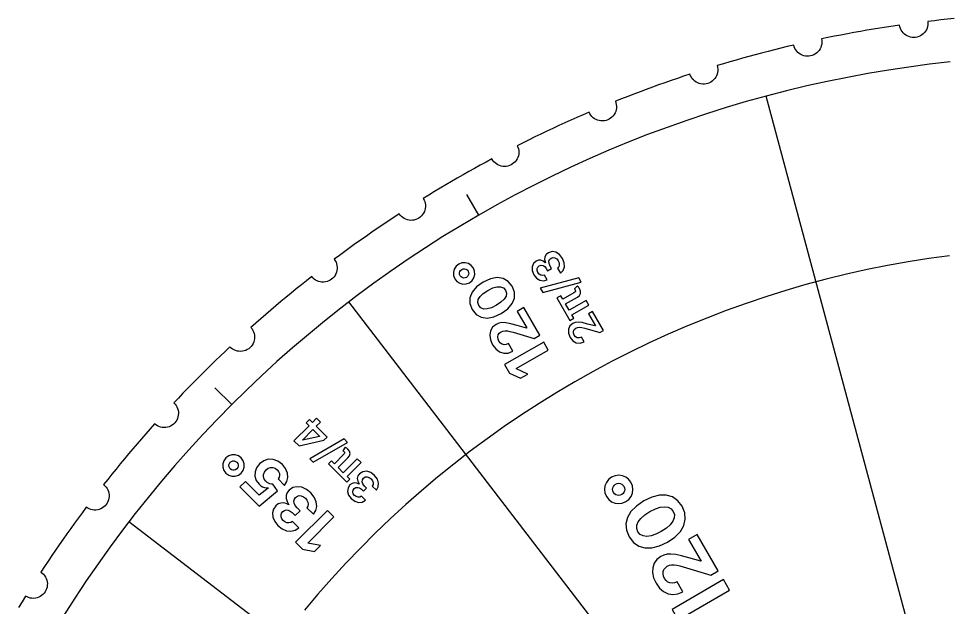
# Model space of a CAD drawing. Header units: millimetres. Extents: x 0 to 208, y 0 to 208.
# Drawn here: x 15.1 to 93.4, y 157.9 to 207.5 of the extents above; entities that cross this region are included whole.
import ezdxf

# ---------------------------------------------------------------- set-up
doc = ezdxf.new("R2010")
doc.units = ezdxf.units.MM
for name, color, linetype in [('CORTE', 1, 'CONTINUOUS'), ('GRAVAR', 7, 'CONTINUOUS'), ('MARCAR', 5, 'CONTINUOUS')]:
    doc.layers.add(name, color=color, linetype=linetype)

msp = doc.modelspace()

# ---------------------------------------------------------------- linework, layer by layer
at = {"layer": 'CORTE'}
msp.add_lwpolyline([(93.828, 207.501), (93.274, 207.445), (92.721, 207.387), (92.168, 207.325), (91.616, 207.26), (91.625, 207.116), (91.617, 206.972), (91.592, 206.83), (91.55, 206.692), (91.491, 206.56), (91.418, 206.435), (91.329, 206.321), (91.228, 206.218), (91.115, 206.128), (90.992, 206.053), (90.861, 205.992), (90.724, 205.948), (90.582, 205.921), (90.438, 205.91), (90.294, 205.918), (90.151, 205.942), (90.013, 205.983), (89.881, 206.041), (89.756, 206.114), (89.641, 206.202), (89.538, 206.302), (89.447, 206.415), (89.371, 206.537), (89.31, 206.668), (89.265, 206.805), (89.236, 206.947), (88.686, 206.866), (88.136, 206.783), (87.586, 206.697), (87.037, 206.607), (86.489, 206.515), (85.941, 206.42), (85.393, 206.322), (84.846, 206.221), (84.299, 206.117), (83.753, 206.01), (83.208, 205.9), (82.663, 205.788), (82.685, 205.645), (82.69, 205.501), (82.677, 205.357), (82.647, 205.216), (82.6, 205.079), (82.538, 204.949), (82.46, 204.828), (82.368, 204.716), (82.263, 204.617), (82.147, 204.531), (82.022, 204.459), (81.889, 204.403), (81.75, 204.363), (81.607, 204.341), (81.463, 204.335), (81.319, 204.347), (81.178, 204.376), (81.041, 204.422), (80.911, 204.484), (80.789, 204.561), (80.677, 204.653), (80.577, 204.757), (80.49, 204.872), (80.418, 204.997), (80.361, 205.13), (80.32, 205.268), (79.779, 205.14), (79.238, 205.009), (78.698, 204.875), (78.159, 204.738), (77.621, 204.599), (77.083, 204.456), (76.546, 204.311), (76.01, 204.163), (75.474, 204.011), (74.94, 203.857), (74.406, 203.701), (73.873, 203.541), (73.907, 203.401), (73.925, 203.257), (73.924, 203.113), (73.907, 202.97), (73.872, 202.829), (73.821, 202.694), (73.754, 202.566), (73.672, 202.448), (73.576, 202.339), (73.469, 202.243), (73.35, 202.161), (73.222, 202.094), (73.087, 202.042), (72.947, 202.007), (72.804, 201.989), (72.66, 201.988), (72.516, 202.005), (72.376, 202.039), (72.241, 202.089), (72.112, 202.156), (71.993, 202.237), (71.884, 202.332), (71.788, 202.439), (71.705, 202.557), (71.637, 202.685), (71.584, 202.819), (71.056, 202.644), (70.529, 202.467), (70.003, 202.286), (69.477, 202.103), (68.953, 201.917), (68.43, 201.728), (67.908, 201.536), (67.386, 201.342), (66.866, 201.145), (66.347, 200.945), (65.829, 200.742), (65.312, 200.536), (65.359, 200.4), (65.388, 200.258), (65.401, 200.114), (65.396, 199.97), (65.373, 199.827), (65.334, 199.689), (65.278, 199.555), (65.207, 199.43), (65.121, 199.314), (65.022, 199.209), (64.911, 199.116), (64.79, 199.038), (64.66, 198.975), (64.524, 198.928), (64.383, 198.897), (64.239, 198.884), (64.094, 198.888), (63.952, 198.91), (63.813, 198.948), (63.679, 199.003), (63.553, 199.073), (63.436, 199.159), (63.331, 199.257), (63.238, 199.368), (63.159, 199.488), (63.095, 199.618), (62.584, 199.398), (62.074, 199.175), (61.566, 198.949), (61.059, 198.721), (60.553, 198.49), (60.048, 198.256), (59.544, 198.02), (59.042, 197.78), (58.541, 197.539), (58.041, 197.294), (57.543, 197.047), (57.046, 196.797), (57.104, 196.665), (57.146, 196.527), (57.17, 196.384), (57.178, 196.24), (57.168, 196.096), (57.141, 195.954), (57.098, 195.817), (57.038, 195.686), (56.962, 195.562), (56.873, 195.449), (56.77, 195.348), (56.656, 195.259), (56.532, 195.185), (56.4, 195.126), (56.262, 195.083), (56.12, 195.058), (55.976, 195.049), (55.832, 195.058), (55.69, 195.084), (55.552, 195.127), (55.421, 195.186), (55.297, 195.261), (55.183, 195.35), (55.081, 195.452), (54.992, 195.566), (54.917, 195.689), (54.427, 195.425), (53.939, 195.159), (53.452, 194.889), (52.967, 194.618), (52.483, 194.344), (52, 194.067), (51.519, 193.787), (51.039, 193.505), (50.561, 193.221), (50.085, 192.933), (49.61, 192.644), (49.137, 192.352), (49.206, 192.225), (49.26, 192.091), (49.297, 191.951), (49.317, 191.809), (49.32, 191.664), (49.305, 191.521), (49.274, 191.38), (49.225, 191.244), (49.161, 191.114), (49.082, 190.994), (48.988, 190.884), (48.882, 190.785), (48.766, 190.701), (48.639, 190.631), (48.506, 190.576), (48.366, 190.538), (48.224, 190.517), (48.079, 190.513), (47.935, 190.527), (47.794, 190.558), (47.658, 190.606), (47.528, 190.669), (47.407, 190.748), (47.297, 190.84), (47.198, 190.946), (47.113, 191.062), (46.648, 190.757), (46.184, 190.449), (45.723, 190.138), (45.263, 189.825), (44.805, 189.51), (44.348, 189.192), (43.893, 188.872), (43.44, 188.549), (42.989, 188.224), (42.539, 187.896), (42.091, 187.566), (41.645, 187.234), (41.725, 187.114), (41.79, 186.985), (41.84, 186.849), (41.872, 186.708), (41.887, 186.565), (41.886, 186.421), (41.866, 186.277), (41.83, 186.138), (41.777, 186.003), (41.709, 185.876), (41.625, 185.758), (41.528, 185.651), (41.419, 185.557), (41.3, 185.476), (41.171, 185.41), (41.036, 185.36), (40.895, 185.327), (40.752, 185.31), (40.607, 185.312), (40.464, 185.33), (40.324, 185.365), (40.19, 185.417), (40.062, 185.485), (39.944, 185.568), (39.836, 185.664), (39.741, 185.773), (39.305, 185.428), (38.87, 185.081), (38.437, 184.731), (38.006, 184.379), (37.577, 184.025), (37.15, 183.669), (36.725, 183.31), (36.302, 182.949), (35.88, 182.586), (35.461, 182.22), (35.043, 181.852), (34.628, 181.482), (34.718, 181.37), (34.794, 181.247), (34.855, 181.116), (34.9, 180.979), (34.928, 180.837), (34.939, 180.693), (34.932, 180.549), (34.908, 180.407), (34.867, 180.268), (34.81, 180.136), (34.737, 180.011), (34.65, 179.896), (34.549, 179.792), (34.437, 179.701), (34.315, 179.624), (34.184, 179.563), (34.047, 179.517), (33.906, 179.489), (33.762, 179.477), (33.618, 179.483), (33.475, 179.506), (33.336, 179.546), (33.204, 179.603), (33.078, 179.675), (32.963, 179.761), (32.859, 179.861), (32.454, 179.479), (32.051, 179.096), (31.65, 178.71), (31.252, 178.322), (30.855, 177.931), (30.461, 177.539), (30.069, 177.145), (29.678, 176.748), (29.29, 176.35), (28.904, 175.949), (28.521, 175.546), (28.139, 175.141), (28.239, 175.037), (28.325, 174.922), (28.397, 174.796), (28.454, 174.664), (28.494, 174.525), (28.517, 174.382), (28.523, 174.238), (28.511, 174.094), (28.483, 173.953), (28.437, 173.816), (28.376, 173.685), (28.299, 173.563), (28.208, 173.451), (28.104, 173.35), (27.989, 173.263), (27.864, 173.19), (27.732, 173.133), (27.593, 173.092), (27.451, 173.068), (27.307, 173.061), (27.163, 173.072), (27.021, 173.1), (26.884, 173.145), (26.753, 173.206), (26.63, 173.282), (26.518, 173.372), (26.148, 172.957), (25.78, 172.539), (25.414, 172.12), (25.051, 171.698), (24.69, 171.275), (24.331, 170.85), (23.975, 170.423), (23.621, 169.994), (23.269, 169.563), (22.919, 169.13), (22.572, 168.695), (22.227, 168.259), (22.336, 168.164), (22.432, 168.056), (22.515, 167.938), (22.583, 167.81), (22.635, 167.676), (22.67, 167.536), (22.688, 167.393), (22.69, 167.248), (22.673, 167.105), (22.64, 166.964), (22.59, 166.829), (22.524, 166.7), (22.443, 166.581), (22.349, 166.472), (22.242, 166.375), (22.124, 166.291), (21.997, 166.223), (21.862, 166.17), (21.723, 166.134), (21.579, 166.114), (21.435, 166.113), (21.292, 166.128), (21.151, 166.16), (21.015, 166.21), (20.886, 166.275), (20.766, 166.355), (20.434, 165.909), (20.104, 165.461), (19.776, 165.011), (19.451, 164.56), (19.128, 164.107), (18.808, 163.652), (18.49, 163.195), (18.175, 162.737), (17.862, 162.277), (17.551, 161.816), (17.243, 161.352), (16.938, 160.887), (17.054, 160.802), (17.16, 160.703), (17.252, 160.593), (17.331, 160.472), (17.394, 160.342), (17.442, 160.206), (17.473, 160.065), (17.487, 159.921), (17.483, 159.776), (17.462, 159.634), (17.424, 159.494), (17.369, 159.361), (17.299, 159.234), (17.215, 159.118), (17.116, 159.012), (17.006, 158.918), (16.886, 158.839), (16.756, 158.775), (16.62, 158.726), (16.479, 158.695), (16.336, 158.68), (16.191, 158.683), (16.049, 158.703), (15.909, 158.74), (15.775, 158.794), (15.648, 158.863), (15.356, 158.39), (15.067, 157.915)], dxfattribs=at)
at = {"layer": 'GRAVAR'}
for points in [[(60.849, 187.313), (60.599, 187.629), (60.3, 187.82), (59.981, 187.875), (59.672, 187.782), (59.488, 187.632), (59.38, 187.439), (59.354, 187.212), (59.415, 186.958), (59.396, 186.947), (59.231, 187.082), (59.044, 187.151), (58.846, 187.151), (58.646, 187.077), (58.427, 186.877), (58.311, 186.603), (58.311, 186.281), (58.443, 185.934), (58.675, 185.645), (58.959, 185.467), (59.267, 185.415), (59.573, 185.503), (59.34, 185.906), (59.186, 185.865), (59.035, 185.896), (58.898, 185.987), (58.787, 186.129), (58.724, 186.292), (58.725, 186.445), (58.787, 186.579), (58.906, 186.683), (59.064, 186.734), (59.221, 186.712), (59.365, 186.622), (59.486, 186.469), (59.605, 186.262), (59.929, 186.449), (59.809, 186.656), (59.721, 186.87), (59.71, 187.062), (59.771, 187.221), (59.899, 187.338), (60.06, 187.388), (60.222, 187.363), (60.372, 187.268), (60.497, 187.11), (60.571, 186.931), (60.586, 186.76), (60.54, 186.611), (60.432, 186.497), (60.676, 186.075), (60.907, 186.3), (61.014, 186.599), (60.996, 186.946), (60.849, 187.313)], [(53.355, 186.495), (53.173, 186.72), (52.938, 186.872), (52.671, 186.944), (52.392, 186.931), (52.121, 186.828), (51.895, 186.644), (51.743, 186.408), (51.67, 186.139), (51.682, 185.859), (51.785, 185.588), (51.969, 185.363), (52.205, 185.211), (52.474, 185.14), (52.755, 185.153), (53.027, 185.257), (53.252, 185.44), (53.403, 185.676), (53.474, 185.944), (53.46, 186.224), (53.355, 186.495)], [(52.911, 186.239), (52.955, 186.121), (52.96, 186), (52.929, 185.885), (52.865, 185.784), (52.768, 185.706), (52.651, 185.661), (52.531, 185.655), (52.416, 185.686), (52.314, 185.751), (52.235, 185.848), (52.191, 185.965), (52.185, 186.085), (52.216, 186.2), (52.281, 186.302), (52.378, 186.381), (52.494, 186.425), (52.615, 186.431), (52.73, 186.399), (52.832, 186.335), (52.911, 186.239)], [(56.624, 184.96), (56.286, 185.376), (55.861, 185.619), (55.359, 185.69), (54.793, 185.585), (54.175, 185.304), (53.623, 184.909), (53.25, 184.47), (53.058, 183.999), (53.055, 183.508), (53.245, 183.009), (53.581, 182.597), (54.008, 182.355), (54.511, 182.285), (55.078, 182.389), (55.696, 182.669), (56.248, 183.064), (56.622, 183.503), (56.812, 183.972), (56.814, 184.462), (56.624, 184.96)], [(58.99, 184.806), (59.196, 184.448), (62.431, 185.312), (62.224, 185.669)], [(62.291, 184.768), (62.245, 184.84), (62.199, 184.901), (62.157, 184.949), (62.122, 184.984), (61.857, 184.74), (61.873, 184.725), (61.889, 184.706), (61.907, 184.681), (61.928, 184.646), (61.955, 184.576), (61.947, 184.516), (61.903, 184.461), (61.824, 184.406), (60.884, 183.864), (60.711, 184.162), (60.393, 183.978), (61.486, 182.085), (61.804, 182.269), (61.646, 182.544), (63.082, 183.373), (62.853, 183.768), (61.417, 182.939), (61.112, 183.468), (62.115, 184.047), (62.293, 184.185), (62.383, 184.349), (62.384, 184.542), (62.291, 184.768)], [(56.065, 184.637), (56.145, 184.388), (56.105, 184.131), (55.949, 183.87), (55.679, 183.611), (55.3, 183.356), (54.889, 183.155), (54.527, 183.051), (54.221, 183.045), (53.977, 183.138), (53.801, 183.33), (53.722, 183.58), (53.762, 183.839), (53.92, 184.101), (54.191, 184.362), (54.572, 184.618), (54.982, 184.819), (55.342, 184.922), (55.646, 184.926), (55.889, 184.831), (56.065, 184.637)], [(58.946, 180.835), (57.602, 183.163), (57.048, 182.843), (57.851, 181.452), (57.827, 181.438), (57.05, 181.652), (56.512, 181.804), (56.091, 181.885), (55.761, 181.901), (55.495, 181.856), (55.265, 181.755), (54.976, 181.516), (54.796, 181.207), (54.731, 180.845), (54.785, 180.449), (54.962, 180.034), (55.231, 179.68), (55.554, 179.44), (55.914, 179.323), (56.296, 179.336), (56.683, 179.487), (56.31, 180.132), (56.12, 180.053), (55.939, 180.037), (55.772, 180.081), (55.625, 180.183), (55.504, 180.341), (55.429, 180.519), (55.409, 180.695), (55.445, 180.86), (55.536, 181.007), (55.684, 181.125), (55.846, 181.193), (56.02, 181.216), (56.214, 181.202), (56.436, 181.158), (56.694, 181.09), (58.46, 180.555)], [(64.309, 181.246), (63.386, 182.846), (63.036, 182.644), (63.624, 181.625), (63.607, 181.615), (62.958, 181.782), (62.503, 181.897), (62.169, 181.94), (61.919, 181.918), (61.714, 181.834), (61.476, 181.621), (61.354, 181.337), (61.356, 181.007), (61.49, 180.657), (61.726, 180.368), (62.018, 180.203), (62.343, 180.173), (62.678, 180.288), (62.447, 180.688), (62.269, 180.622), (62.102, 180.629), (61.954, 180.706), (61.835, 180.85), (61.771, 181.018), (61.771, 181.182), (61.836, 181.328), (61.967, 181.443), (62.121, 181.501), (62.292, 181.511), (62.494, 181.481), (62.741, 181.423), (64.008, 181.073)], [(55.984, 178.365), (56.401, 177.643), (57.331, 177.211), (57.947, 177.567), (56.98, 178.013), (56.967, 178.035), (59.664, 179.592), (59.275, 180.265)], [(41.038, 172.263), (40.13, 173.171), (40.484, 173.526), (40.156, 173.854), (39.802, 173.499), (39.556, 173.745), (39.274, 173.463), (39.52, 173.217), (38.247, 171.945), (38.673, 171.519), (40.765, 171.99)], [(39.841, 172.896), (40.406, 172.33), (40.391, 172.315), (38.974, 171.997), (38.958, 172.013)], [(39.575, 170.438), (39.867, 170.146), (42.768, 171.817), (42.476, 172.109)], [(42.773, 171.255), (42.71, 171.313), (42.65, 171.36), (42.597, 171.395), (42.554, 171.421), (42.362, 171.116), (42.38, 171.106), (42.401, 171.092), (42.425, 171.072), (42.454, 171.044), (42.499, 170.983), (42.506, 170.923), (42.478, 170.859), (42.415, 170.785), (41.648, 170.018), (41.404, 170.261), (41.144, 170.001), (42.69, 168.456), (42.95, 168.716), (42.726, 168.94), (43.898, 170.112), (43.575, 170.435), (42.403, 169.263), (41.971, 169.695), (42.79, 170.514), (42.926, 170.693), (42.971, 170.874), (42.922, 171.061), (42.773, 171.255)], [(33.802, 170.504), (33.568, 170.675), (33.302, 170.76), (33.025, 170.76), (32.758, 170.675), (32.523, 170.506), (32.352, 170.27), (32.267, 170.002), (32.266, 169.724), (32.35, 169.457), (32.52, 169.222), (32.756, 169.051), (33.023, 168.967), (33.302, 168.967), (33.569, 169.053), (33.805, 169.224), (33.975, 169.459), (34.06, 169.725), (34.059, 170.002), (33.973, 170.269), (33.802, 170.504)], [(33.439, 170.142), (33.512, 170.039), (33.548, 169.924), (33.548, 169.805), (33.512, 169.69), (33.439, 169.59), (33.338, 169.516), (33.223, 169.479), (33.104, 169.479), (32.989, 169.516), (32.887, 169.59), (32.815, 169.691), (32.778, 169.805), (32.778, 169.925), (32.814, 170.04), (32.887, 170.142), (32.988, 170.214), (33.103, 170.25), (33.222, 170.25), (33.338, 170.214), (33.439, 170.142)], [(37.273, 169.95), (36.899, 170.236), (36.498, 170.384), (36.091, 170.396), (35.702, 170.273), (35.351, 170.015), (35.102, 169.684), (34.974, 169.325), (34.966, 168.958), (35.078, 168.606), (35.309, 168.289), (35.455, 168.165), (35.61, 168.071), (35.767, 168.009), (35.921, 167.979), (36.063, 167.983), (36.078, 167.968), (35.327, 167.359), (34.159, 168.528), (33.704, 168.073), (35.329, 166.448), (36.869, 167.729), (36.462, 168.309), (36.344, 168.309), (36.222, 168.333), (36.1, 168.38), (35.985, 168.449), (35.881, 168.537), (35.749, 168.715), (35.685, 168.91), (35.688, 169.113), (35.759, 169.311), (35.897, 169.494), (36.079, 169.631), (36.274, 169.702), (36.472, 169.705), (36.663, 169.642), (36.837, 169.514), (36.953, 169.365), (37.021, 169.203), (37.039, 169.036), (37.004, 168.876), (36.913, 168.731), (37.448, 168.196), (37.655, 168.506), (37.739, 168.858), (37.703, 169.23), (37.546, 169.601), (37.273, 169.95)], [(45.032, 169.03), (44.709, 169.27), (44.371, 169.377), (44.049, 169.348), (43.774, 169.178), (43.635, 168.986), (43.581, 168.772), (43.614, 168.545), (43.739, 168.316), (43.724, 168.301), (43.529, 168.388), (43.33, 168.407), (43.139, 168.356), (42.965, 168.231), (42.805, 167.982), (42.764, 167.688), (42.848, 167.376), (43.065, 167.076), (43.364, 166.856), (43.684, 166.758), (43.996, 166.787), (44.268, 166.951), (43.939, 167.281), (43.801, 167.201), (43.647, 167.192), (43.491, 167.245), (43.347, 167.352), (43.244, 167.494), (43.205, 167.642), (43.23, 167.787), (43.319, 167.919), (43.458, 168.009), (43.615, 168.028), (43.778, 167.979), (43.934, 167.862), (44.103, 167.693), (44.367, 167.957), (44.198, 168.126), (44.057, 168.311), (43.997, 168.493), (44.015, 168.662), (44.108, 168.808), (44.251, 168.899), (44.414, 168.916), (44.583, 168.863), (44.745, 168.743), (44.862, 168.589), (44.921, 168.428), (44.915, 168.272), (44.841, 168.134), (45.186, 167.789), (45.35, 168.066), (45.376, 168.383), (45.269, 168.713), (45.032, 169.03)], [(66.619, 168.451), (66.425, 168.705), (66.179, 168.891), (65.898, 169.007), (65.596, 169.048), (65.29, 169.01), (64.994, 168.889), (64.74, 168.693), (64.552, 168.446), (64.435, 168.163), (64.394, 167.86), (64.431, 167.554), (64.553, 167.258), (64.749, 167.004), (64.996, 166.817), (65.279, 166.701), (65.582, 166.661), (65.89, 166.7), (66.187, 166.822), (66.44, 167.018), (66.626, 167.264), (66.742, 167.546), (66.782, 167.848), (66.742, 168.155), (66.619, 168.451)], [(39.666, 167.557), (39.292, 167.856), (38.901, 168.032), (38.516, 168.082), (38.159, 168.004), (37.852, 167.795), (37.689, 167.582), (37.601, 167.347), (37.593, 167.096), (37.667, 166.835), (37.827, 166.569), (37.807, 166.549), (37.588, 166.663), (37.362, 166.715), (37.138, 166.704), (36.926, 166.627), (36.732, 166.481), (36.535, 166.198), (36.45, 165.869), (36.48, 165.514), (36.629, 165.153), (36.898, 164.807), (37.245, 164.535), (37.615, 164.375), (37.986, 164.334), (38.337, 164.414), (38.646, 164.621), (38.115, 165.152), (37.975, 165.06), (37.818, 165.028), (37.654, 165.051), (37.492, 165.124), (37.342, 165.244), (37.228, 165.39), (37.167, 165.544), (37.158, 165.699), (37.203, 165.847), (37.3, 165.981), (37.441, 166.08), (37.601, 166.12), (37.77, 166.102), (37.941, 166.028), (38.105, 165.898), (38.353, 165.649), (38.763, 166.059), (38.514, 166.308), (38.36, 166.497), (38.271, 166.688), (38.248, 166.871), (38.287, 167.039), (38.39, 167.186), (38.533, 167.286), (38.696, 167.327), (38.868, 167.309), (39.042, 167.234), (39.208, 167.103), (39.337, 166.943), (39.417, 166.775), (39.445, 166.608), (39.418, 166.45), (39.333, 166.311), (39.886, 165.758), (40.096, 166.071), (40.176, 166.428), (40.129, 166.808), (39.958, 167.191), (39.666, 167.557)], [(66.035, 168.114), (66.086, 167.985), (66.102, 167.853), (66.085, 167.723), (66.035, 167.601), (65.955, 167.496), (65.847, 167.412), (65.719, 167.36), (65.587, 167.343), (65.457, 167.36), (65.336, 167.41), (65.23, 167.491), (65.145, 167.6), (65.093, 167.727), (65.077, 167.859), (65.094, 167.989), (65.143, 168.111), (65.224, 168.217), (65.333, 168.302), (65.46, 168.353), (65.592, 168.369), (65.722, 168.351), (65.843, 168.301), (65.95, 168.222), (66.035, 168.114)], [(70.919, 166.431), (70.558, 166.903), (70.114, 167.217), (69.597, 167.374), (69.016, 167.371), (68.38, 167.209), (67.698, 166.884), (67.077, 166.456), (66.617, 165.985), (66.323, 165.481), (66.199, 164.953), (66.247, 164.411), (66.473, 163.864), (66.833, 163.397), (67.278, 163.084), (67.797, 162.929), (68.38, 162.932), (69.018, 163.094), (69.699, 163.417), (70.321, 163.846), (70.78, 164.316), (71.072, 164.819), (71.195, 165.344), (71.146, 165.885), (70.919, 166.431)], [(70.184, 166.007), (70.283, 165.734), (70.272, 165.454), (70.153, 165.169), (69.929, 164.883), (69.603, 164.599), (69.177, 164.321), (68.723, 164.091), (68.312, 163.95), (67.95, 163.899), (67.642, 163.938), (67.392, 164.067), (67.205, 164.287), (67.107, 164.56), (67.119, 164.841), (67.239, 165.128), (67.464, 165.416), (67.792, 165.701), (68.219, 165.981), (68.673, 166.21), (69.083, 166.35), (69.442, 166.4), (69.749, 166.36), (69.997, 166.229), (70.184, 166.007)], [(38.373, 163.404), (38.963, 162.814), (39.973, 162.638), (40.476, 163.141), (39.426, 163.321), (39.408, 163.339), (41.61, 165.541), (41.06, 166.091)], [(73.975, 161.004), (72.207, 164.067), (71.478, 163.646), (72.535, 161.815), (72.503, 161.797), (71.48, 162.078), (70.878, 162.252), (70.388, 162.36), (69.989, 162.406), (69.661, 162.395), (69.381, 162.33), (69.131, 162.214), (68.805, 161.959), (68.577, 161.638), (68.453, 161.263), (68.435, 160.847), (68.527, 160.405), (68.733, 159.95), (69.022, 159.551), (69.363, 159.256), (69.743, 159.071), (70.151, 159.001), (70.573, 159.052), (70.997, 159.23), (70.507, 160.079), (70.298, 159.987), (70.096, 159.952), (69.906, 159.973), (69.731, 160.048), (69.576, 160.176), (69.446, 160.353), (69.359, 160.548), (69.322, 160.743), (69.336, 160.931), (69.4, 161.104), (69.516, 161.258), (69.683, 161.385), (69.86, 161.464), (70.047, 161.501), (70.249, 161.502), (70.474, 161.472), (70.726, 161.416), (71.012, 161.339), (73.336, 160.635)], [(70.078, 157.754), (70.627, 156.804), (71.85, 156.235), (72.661, 156.704), (71.388, 157.29), (71.372, 157.319), (74.92, 159.368), (74.408, 160.254)]]:
    msp.add_lwpolyline(points, close=True, dxfattribs=at)
at = {"layer": 'MARCAR'}
for points in [[(93.505, 203.85), (91.764, 203.652), (90.027, 203.423), (88.294, 203.164), (86.566, 202.875), (84.843, 202.555), (83.126, 202.206), (81.415, 201.827), (79.711, 201.418), (78.015, 200.979), (76.326, 200.511), (74.646, 200.013), (72.975, 199.486), (71.313, 198.93), (69.661, 198.345), (68.02, 197.731), (66.389, 197.089), (64.771, 196.419), (63.164, 195.72), (61.569, 194.993), (59.988, 194.239), (58.419, 193.457), (56.865, 192.648), (55.325, 191.812), (53.8, 190.949), (52.29, 190.06), (50.796, 189.144), (49.318, 188.203), (47.857, 187.235), (46.413, 186.243), (44.986, 185.225), (43.578, 184.183), (42.188, 183.116), (40.816, 182.025), (39.464, 180.911), (38.132, 179.773), (36.819, 178.612), (35.527, 177.428), (34.256, 176.222), (33.006, 174.994), (31.778, 173.744), (30.572, 172.473), (29.388, 171.181), (28.227, 169.868), (27.089, 168.536), (25.975, 167.184), (24.884, 165.812), (23.817, 164.422), (22.775, 163.014), (21.757, 161.587), (20.765, 160.143), (19.797, 158.682), (18.856, 157.204)], [(93.259, 144.086), (78.015, 200.979)], [(53.8, 190.949), (52.8, 192.681)], [(93.447, 187.536), (91.7, 187.297), (89.958, 187.021), (88.222, 186.709), (86.494, 186.36), (84.773, 185.975), (83.06, 185.555), (81.357, 185.098), (79.664, 184.606), (77.981, 184.079), (76.309, 183.516), (74.65, 182.919), (73.004, 182.287), (71.371, 181.621), (69.753, 180.921), (68.149, 180.186), (66.562, 179.419), (64.99, 178.618), (63.436, 177.785), (61.9, 176.919), (60.382, 176.022), (58.883, 175.092), (57.404, 174.132), (55.946, 173.141), (54.508, 172.119), (53.093, 171.068), (51.699, 169.987), (50.329, 168.877), (48.982, 167.739), (47.659, 166.573), (46.361, 165.379), (45.088, 164.159), (43.841, 162.912), (42.621, 161.639), (41.427, 160.341), (40.261, 159.018), (39.123, 157.671)], [(78.736, 136.924), (42.88, 183.653)], [(33.006, 174.994), (31.592, 176.408)], [(71.076, 129.264), (24.347, 165.12)]]:
    msp.add_lwpolyline(points, dxfattribs=at)

doc.saveas('drawing.dxf')
